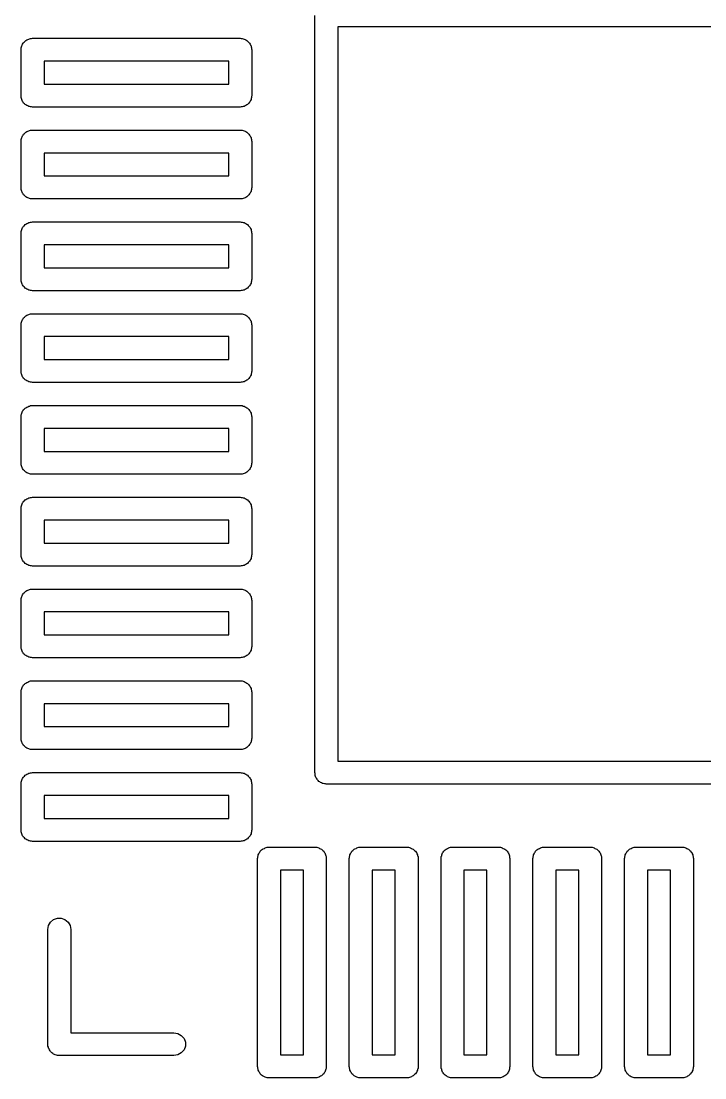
# Model space of a CAD drawing. Extents: x 105.1 to 166.9, y -128.1 to -71.6.
# Drawn here: x 139.417 to 142.397, y -97.001 to -92.396 of the extents above; entities that cross this region are included whole.
import ezdxf

# ---------------------------------------------------------------- set-up
doc = ezdxf.new("R2010")
doc.units = 0
doc.header["$MEASUREMENT"] = 0
doc.layers.add('BLACK', color=7, linetype='CONTINUOUS')

msp = doc.modelspace()

# ---------------------------------------------------------------- linework, layer by layer
at = {"layer": 'Black'}
for p, q in [((140.697, -95.6707), (140.697, -92.3708)), ((140.797, -92.4208), (140.797, -95.6207)), ((143.997, -92.4208), (140.797, -92.4208)), ((139.442, -92.4775), (139.446, -92.476)), ((139.446, -92.476), (139.45, -92.4738)), ((139.45, -92.4738), (139.454, -92.473)), ((139.454, -92.473), (139.458, -92.4715)), ((139.458, -92.4715), (139.462, -92.4715)), ((139.462, -92.4715), (139.467, -92.4708)), ((139.467, -92.4708), (140.372, -92.4708)), ((140.372, -92.4708), (140.376, -92.4715)), ((140.376, -92.4715), (140.381, -92.4715)), ((140.381, -92.4715), (140.385, -92.473)), ((140.385, -92.473), (140.389, -92.4738)), ((140.389, -92.4738), (140.393, -92.476)), ((140.393, -92.476), (140.397, -92.4775)), ((139.417, -92.5121), (139.419, -92.508)), ((139.417, -92.5164), (139.417, -92.5121)), ((139.417, -92.5208), (139.417, -92.5164)), ((139.417, -92.7207), (139.417, -92.5208)), ((139.419, -92.508), (139.42, -92.5037)), ((139.42, -92.5037), (139.422, -92.4999)), ((139.422, -92.4999), (139.423, -92.4958)), ((139.423, -92.4958), (139.426, -92.4924)), ((139.426, -92.4924), (139.428, -92.4886)), ((139.428, -92.4886), (139.432, -92.4858)), ((139.432, -92.4858), (139.435, -92.4825)), ((139.435, -92.4825), (139.438, -92.4803)), ((139.438, -92.4803), (139.442, -92.4775)), ((140.397, -92.4775), (140.401, -92.4803)), ((140.401, -92.4803), (140.404, -92.4825)), ((140.404, -92.4825), (140.407, -92.4858)), ((140.407, -92.4858), (140.41, -92.4886)), ((140.41, -92.4886), (140.413, -92.4924)), ((140.413, -92.4924), (140.415, -92.4958)), ((140.415, -92.4958), (140.417, -92.4999)), ((140.417, -92.4999), (140.419, -92.5037)), ((140.419, -92.5037), (140.42, -92.508)), ((140.42, -92.508), (140.421, -92.5121)), ((140.421, -92.5121), (140.421, -92.5164)), ((140.421, -92.5164), (140.422, -92.5208)), ((140.422, -92.5208), (140.422, -92.7207)), ((139.517, -92.5708), (139.517, -92.6707)), ((140.322, -92.5708), (139.517, -92.5708)), ((140.322, -92.6707), (140.322, -92.5708)), ((139.517, -92.6707), (140.322, -92.6707)), ((139.417, -92.725), (139.417, -92.7207)), ((139.417, -92.7293), (139.417, -92.725)), ((139.419, -92.7334), (139.417, -92.7293)), ((139.42, -92.7378), (139.419, -92.7334)), ((139.422, -92.7415), (139.42, -92.7378)), ((139.423, -92.7457), (139.422, -92.7415)), ((139.426, -92.749), (139.423, -92.7457)), ((139.428, -92.7528), (139.426, -92.749)), ((139.432, -92.7556), (139.428, -92.7528)), ((140.41, -92.7528), (140.407, -92.7556)), ((140.413, -92.749), (140.41, -92.7528)), ((140.415, -92.7457), (140.413, -92.749)), ((140.417, -92.7415), (140.415, -92.7457)), ((140.419, -92.7378), (140.417, -92.7415)), ((140.42, -92.7334), (140.419, -92.7378)), ((140.421, -92.7293), (140.42, -92.7334)), ((140.422, -92.7207), (140.421, -92.725)), ((140.421, -92.725), (140.421, -92.7293)), ((139.435, -92.759), (139.432, -92.7556)), ((139.438, -92.7611), (139.435, -92.759)), ((139.442, -92.764), (139.438, -92.7611)), ((139.446, -92.7654), (139.442, -92.764)), ((139.45, -92.7676), (139.446, -92.7654)), ((139.454, -92.7684), (139.45, -92.7676)), ((139.458, -92.7699), (139.454, -92.7684)), ((139.462, -92.7699), (139.458, -92.7699)), ((139.467, -92.7707), (139.462, -92.7699)), ((140.372, -92.7707), (139.467, -92.7707)), ((140.376, -92.7699), (140.372, -92.7707)), ((140.381, -92.7699), (140.376, -92.7699)), ((140.385, -92.7684), (140.381, -92.7699)), ((140.389, -92.7676), (140.385, -92.7684)), ((140.393, -92.7654), (140.389, -92.7676)), ((140.397, -92.764), (140.393, -92.7654)), ((140.401, -92.7611), (140.397, -92.764)), ((140.404, -92.759), (140.401, -92.7611)), ((140.407, -92.7556), (140.404, -92.759)), ((139.426, -92.8925), (139.428, -92.8887)), ((139.428, -92.8887), (139.432, -92.8859)), ((139.432, -92.8859), (139.435, -92.8825)), ((139.435, -92.8825), (139.438, -92.8803)), ((139.438, -92.8803), (139.442, -92.8775)), ((139.442, -92.8775), (139.446, -92.876)), ((139.446, -92.876), (139.45, -92.8738)), ((139.45, -92.8738), (139.454, -92.8731)), ((139.454, -92.8731), (139.458, -92.8716)), ((139.458, -92.8716), (139.462, -92.8716)), ((139.462, -92.8716), (139.467, -92.8708)), ((139.467, -92.8708), (140.372, -92.8708)), ((140.372, -92.8708), (140.376, -92.8716)), ((140.376, -92.8716), (140.381, -92.8716)), ((140.381, -92.8716), (140.385, -92.8731)), ((140.385, -92.8731), (140.389, -92.8738)), ((140.389, -92.8738), (140.393, -92.876)), ((140.393, -92.876), (140.397, -92.8775)), ((140.397, -92.8775), (140.401, -92.8803)), ((140.401, -92.8803), (140.404, -92.8825)), ((140.404, -92.8825), (140.407, -92.8859)), ((140.407, -92.8859), (140.41, -92.8887)), ((140.41, -92.8887), (140.413, -92.8925)), ((139.417, -92.9121), (139.419, -92.908)), ((139.417, -92.9165), (139.417, -92.9121)), ((139.417, -92.9208), (139.417, -92.9165)), ((139.417, -93.1207), (139.417, -92.9208)), ((139.419, -92.908), (139.42, -92.9037)), ((139.42, -92.9037), (139.422, -92.8999)), ((139.422, -92.8999), (139.423, -92.8958)), ((139.423, -92.8958), (139.426, -92.8925)), ((140.413, -92.8925), (140.415, -92.8958)), ((140.415, -92.8958), (140.417, -92.8999)), ((140.417, -92.8999), (140.419, -92.9037)), ((140.419, -92.9037), (140.42, -92.908)), ((140.42, -92.908), (140.421, -92.9121)), ((140.421, -92.9121), (140.421, -92.9165)), ((140.421, -92.9165), (140.422, -92.9208)), ((140.422, -92.9208), (140.422, -93.1207)), ((139.517, -92.9708), (139.517, -93.0707)), ((140.322, -92.9708), (139.517, -92.9708)), ((140.322, -93.0707), (140.322, -92.9708)), ((139.517, -93.0707), (140.322, -93.0707)), ((139.417, -93.125), (139.417, -93.1207)), ((140.422, -93.1207), (140.421, -93.125)), ((139.417, -93.1294), (139.417, -93.125)), ((139.419, -93.1335), (139.417, -93.1294)), ((139.42, -93.1378), (139.419, -93.1335)), ((139.422, -93.1416), (139.42, -93.1378)), ((139.423, -93.1457), (139.422, -93.1416)), ((139.426, -93.1491), (139.423, -93.1457)), ((139.428, -93.1528), (139.426, -93.1491)), ((139.432, -93.1557), (139.428, -93.1528)), ((139.435, -93.159), (139.432, -93.1557)), ((139.438, -93.1612), (139.435, -93.159)), ((139.442, -93.164), (139.438, -93.1612)), ((139.446, -93.1655), (139.442, -93.164)), ((139.45, -93.1677), (139.446, -93.1655)), ((139.454, -93.1684), (139.45, -93.1677)), ((140.389, -93.1677), (140.385, -93.1684)), ((140.393, -93.1655), (140.389, -93.1677)), ((140.397, -93.164), (140.393, -93.1655)), ((140.401, -93.1612), (140.397, -93.164)), ((140.404, -93.159), (140.401, -93.1612)), ((140.407, -93.1557), (140.404, -93.159)), ((140.41, -93.1528), (140.407, -93.1557)), ((140.413, -93.1491), (140.41, -93.1528)), ((140.415, -93.1457), (140.413, -93.1491)), ((140.417, -93.1416), (140.415, -93.1457)), ((140.419, -93.1378), (140.417, -93.1416)), ((140.42, -93.1335), (140.419, -93.1378)), ((140.421, -93.1294), (140.42, -93.1335)), ((140.421, -93.125), (140.421, -93.1294)), ((139.458, -93.1699), (139.454, -93.1684)), ((139.462, -93.1699), (139.458, -93.1699)), ((139.467, -93.1707), (139.462, -93.1699)), ((140.372, -93.1707), (139.467, -93.1707)), ((140.376, -93.1699), (140.372, -93.1707)), ((140.381, -93.1699), (140.376, -93.1699)), ((140.385, -93.1684), (140.381, -93.1699)), ((139.419, -93.3081), (139.42, -93.3038)), ((139.42, -93.3038), (139.422, -93.3)), ((139.422, -93.3), (139.423, -93.2959)), ((139.423, -93.2959), (139.426, -93.2925)), ((139.426, -93.2925), (139.428, -93.2887)), ((139.428, -93.2887), (139.432, -93.2859)), ((139.432, -93.2859), (139.435, -93.2826)), ((139.435, -93.2826), (139.438, -93.2804)), ((139.438, -93.2804), (139.442, -93.2776)), ((139.442, -93.2776), (139.446, -93.2761)), ((139.446, -93.2761), (139.45, -93.2739)), ((139.45, -93.2739), (139.454, -93.2731)), ((139.454, -93.2731), (139.458, -93.2716)), ((139.458, -93.2716), (139.462, -93.2716)), ((139.462, -93.2716), (139.467, -93.2709)), ((139.467, -93.2709), (140.372, -93.2709)), ((140.372, -93.2709), (140.376, -93.2716)), ((140.376, -93.2716), (140.381, -93.2716)), ((140.381, -93.2716), (140.385, -93.2731)), ((140.385, -93.2731), (140.389, -93.2739)), ((140.389, -93.2739), (140.393, -93.2761)), ((140.393, -93.2761), (140.397, -93.2776)), ((140.397, -93.2776), (140.401, -93.2804)), ((140.401, -93.2804), (140.404, -93.2826)), ((140.404, -93.2826), (140.407, -93.2859)), ((140.407, -93.2859), (140.41, -93.2887)), ((140.41, -93.2887), (140.413, -93.2925)), ((140.413, -93.2925), (140.415, -93.2959)), ((140.415, -93.2959), (140.417, -93.3)), ((140.417, -93.3), (140.419, -93.3038)), ((140.419, -93.3038), (140.42, -93.3081)), ((139.417, -93.3122), (139.419, -93.3081)), ((139.417, -93.3165), (139.417, -93.3122)), ((139.417, -93.3209), (139.417, -93.3165)), ((139.417, -93.5208), (139.417, -93.3209)), ((140.42, -93.3081), (140.421, -93.3122)), ((140.421, -93.3122), (140.421, -93.3165)), ((140.421, -93.3165), (140.422, -93.3209)), ((140.422, -93.3209), (140.422, -93.5208)), ((139.517, -93.3709), (139.517, -93.4708)), ((140.322, -93.3709), (139.517, -93.3709)), ((140.322, -93.4708), (140.322, -93.3709)), ((139.517, -93.4708), (140.322, -93.4708)), ((139.417, -93.5251), (139.417, -93.5208)), ((139.417, -93.5294), (139.417, -93.5251)), ((139.419, -93.5335), (139.417, -93.5294)), ((139.42, -93.5379), (139.419, -93.5335)), ((140.42, -93.5335), (140.419, -93.5379)), ((140.421, -93.5294), (140.42, -93.5335)), ((140.422, -93.5208), (140.421, -93.5251)), ((140.421, -93.5251), (140.421, -93.5294)), ((139.422, -93.5416), (139.42, -93.5379)), ((139.423, -93.5458), (139.422, -93.5416)), ((139.426, -93.5491), (139.423, -93.5458)), ((139.428, -93.5529), (139.426, -93.5491)), ((139.432, -93.5557), (139.428, -93.5529)), ((139.435, -93.5591), (139.432, -93.5557)), ((139.438, -93.5612), (139.435, -93.5591)), ((139.442, -93.5641), (139.438, -93.5612)), ((139.446, -93.5655), (139.442, -93.5641)), ((139.45, -93.5677), (139.446, -93.5655)), ((139.454, -93.5685), (139.45, -93.5677)), ((139.458, -93.57), (139.454, -93.5685)), ((139.462, -93.57), (139.458, -93.57)), ((139.467, -93.5708), (139.462, -93.57)), ((140.372, -93.5708), (139.467, -93.5708)), ((140.376, -93.57), (140.372, -93.5708)), ((140.381, -93.57), (140.376, -93.57)), ((140.385, -93.5685), (140.381, -93.57)), ((140.389, -93.5677), (140.385, -93.5685)), ((140.393, -93.5655), (140.389, -93.5677)), ((140.397, -93.5641), (140.393, -93.5655)), ((140.401, -93.5612), (140.397, -93.5641)), ((140.404, -93.5591), (140.401, -93.5612)), ((140.407, -93.5557), (140.404, -93.5591)), ((140.41, -93.5529), (140.407, -93.5557)), ((140.413, -93.5491), (140.41, -93.5529)), ((140.415, -93.5458), (140.413, -93.5491)), ((140.417, -93.5416), (140.415, -93.5458)), ((140.419, -93.5379), (140.417, -93.5416)), ((139.446, -93.6761), (139.45, -93.6739)), ((139.45, -93.6739), (139.454, -93.6732)), ((139.454, -93.6732), (139.458, -93.6717)), ((139.458, -93.6717), (139.462, -93.6717)), ((139.462, -93.6717), (139.467, -93.6709)), ((139.467, -93.6709), (140.372, -93.6709)), ((140.372, -93.6709), (140.376, -93.6717)), ((140.376, -93.6717), (140.381, -93.6717)), ((140.381, -93.6717), (140.385, -93.6732)), ((140.385, -93.6732), (140.389, -93.6739)), ((140.389, -93.6739), (140.393, -93.6761)), ((139.417, -93.7122), (139.419, -93.7081)), ((139.417, -93.7166), (139.417, -93.7122)), ((139.417, -93.7209), (139.417, -93.7166)), ((139.417, -93.9208), (139.417, -93.7209)), ((139.419, -93.7081), (139.42, -93.7038)), ((139.42, -93.7038), (139.422, -93.7)), ((139.422, -93.7), (139.423, -93.6959)), ((139.423, -93.6959), (139.426, -93.6926)), ((139.426, -93.6926), (139.428, -93.6888)), ((139.428, -93.6888), (139.432, -93.686)), ((139.432, -93.686), (139.435, -93.6826)), ((139.435, -93.6826), (139.438, -93.6804)), ((139.438, -93.6804), (139.442, -93.6776)), ((139.442, -93.6776), (139.446, -93.6761)), ((140.393, -93.6761), (140.397, -93.6776)), ((140.397, -93.6776), (140.401, -93.6804)), ((140.401, -93.6804), (140.404, -93.6826)), ((140.404, -93.6826), (140.407, -93.686)), ((140.407, -93.686), (140.41, -93.6888)), ((140.41, -93.6888), (140.413, -93.6926)), ((140.413, -93.6926), (140.415, -93.6959)), ((140.415, -93.6959), (140.417, -93.7)), ((140.417, -93.7), (140.419, -93.7038)), ((140.419, -93.7038), (140.42, -93.7081)), ((140.42, -93.7081), (140.421, -93.7122)), ((140.421, -93.7122), (140.421, -93.7166)), ((140.421, -93.7166), (140.422, -93.7209)), ((140.422, -93.7209), (140.422, -93.9208)), ((139.517, -93.7709), (139.517, -93.8708)), ((140.322, -93.7709), (139.517, -93.7709)), ((140.322, -93.8708), (140.322, -93.7709)), ((139.517, -93.8708), (140.322, -93.8708)), ((139.417, -93.9251), (139.417, -93.9208)), ((139.417, -93.9295), (139.417, -93.9251)), ((139.419, -93.9336), (139.417, -93.9295)), ((139.42, -93.9379), (139.419, -93.9336)), ((139.422, -93.9417), (139.42, -93.9379)), ((139.423, -93.9458), (139.422, -93.9417)), ((139.426, -93.9492), (139.423, -93.9458)), ((139.428, -93.9529), (139.426, -93.9492)), ((140.413, -93.9492), (140.41, -93.9529)), ((140.415, -93.9458), (140.413, -93.9492)), ((140.417, -93.9417), (140.415, -93.9458)), ((140.419, -93.9379), (140.417, -93.9417)), ((140.42, -93.9336), (140.419, -93.9379)), ((140.421, -93.9295), (140.42, -93.9336)), ((140.422, -93.9208), (140.421, -93.9251)), ((140.421, -93.9251), (140.421, -93.9295)), ((139.432, -93.9558), (139.428, -93.9529)), ((139.435, -93.9591), (139.432, -93.9558)), ((139.438, -93.9613), (139.435, -93.9591)), ((139.442, -93.9641), (139.438, -93.9613)), ((139.446, -93.9656), (139.442, -93.9641)), ((139.45, -93.9678), (139.446, -93.9656)), ((139.454, -93.9685), (139.45, -93.9678)), ((139.458, -93.97), (139.454, -93.9685)), ((139.462, -93.97), (139.458, -93.97)), ((139.467, -93.9708), (139.462, -93.97)), ((140.372, -93.9708), (139.467, -93.9708)), ((140.376, -93.97), (140.372, -93.9708)), ((140.381, -93.97), (140.376, -93.97)), ((140.385, -93.9685), (140.381, -93.97)), ((140.389, -93.9678), (140.385, -93.9685)), ((140.393, -93.9656), (140.389, -93.9678)), ((140.397, -93.9641), (140.393, -93.9656)), ((140.401, -93.9613), (140.397, -93.9641)), ((140.404, -93.9591), (140.401, -93.9613)), ((140.407, -93.9558), (140.404, -93.9591)), ((140.41, -93.9529), (140.407, -93.9558)), ((139.426, -94.0926), (139.428, -94.0888)), ((139.428, -94.0888), (139.432, -94.086)), ((139.432, -94.086), (139.435, -94.0827)), ((139.435, -94.0827), (139.438, -94.0805)), ((139.438, -94.0805), (139.442, -94.0777)), ((139.442, -94.0777), (139.446, -94.0762)), ((139.446, -94.0762), (139.45, -94.074)), ((139.45, -94.074), (139.454, -94.0732)), ((139.454, -94.0732), (139.458, -94.0717)), ((139.458, -94.0717), (139.462, -94.0717)), ((139.462, -94.0717), (139.467, -94.071)), ((139.467, -94.071), (140.372, -94.071)), ((140.372, -94.071), (140.376, -94.0717)), ((140.376, -94.0717), (140.381, -94.0717)), ((140.381, -94.0717), (140.385, -94.0732)), ((140.385, -94.0732), (140.389, -94.074)), ((140.389, -94.074), (140.393, -94.0762)), ((140.393, -94.0762), (140.397, -94.0777)), ((140.397, -94.0777), (140.401, -94.0805)), ((140.401, -94.0805), (140.404, -94.0827)), ((140.404, -94.0827), (140.407, -94.086)), ((140.407, -94.086), (140.41, -94.0888)), ((140.41, -94.0888), (140.413, -94.0926)), ((139.417, -94.1123), (139.419, -94.1082)), ((139.417, -94.1166), (139.417, -94.1123)), ((139.417, -94.121), (139.417, -94.1166)), ((139.417, -94.3209), (139.417, -94.121)), ((139.419, -94.1082), (139.42, -94.1039)), ((139.42, -94.1039), (139.422, -94.1001)), ((139.422, -94.1001), (139.423, -94.096)), ((139.423, -94.096), (139.426, -94.0926)), ((140.413, -94.0926), (140.415, -94.096)), ((140.415, -94.096), (140.417, -94.1001)), ((140.417, -94.1001), (140.419, -94.1039)), ((140.419, -94.1039), (140.42, -94.1082)), ((140.42, -94.1082), (140.421, -94.1123)), ((140.421, -94.1123), (140.421, -94.1166)), ((140.421, -94.1166), (140.422, -94.121)), ((140.422, -94.121), (140.422, -94.3209)), ((139.517, -94.171), (139.517, -94.2709)), ((140.322, -94.171), (139.517, -94.171)), ((140.322, -94.2709), (140.322, -94.171)), ((139.517, -94.2709), (140.322, -94.2709)), ((139.417, -94.3252), (139.417, -94.3209)), ((139.417, -94.3295), (139.417, -94.3252)), ((139.419, -94.3336), (139.417, -94.3295)), ((139.42, -94.338), (139.419, -94.3336)), ((139.422, -94.3417), (139.42, -94.338)), ((139.423, -94.3459), (139.422, -94.3417)), ((139.426, -94.3492), (139.423, -94.3459)), ((139.428, -94.353), (139.426, -94.3492)), ((139.432, -94.3558), (139.428, -94.353)), ((139.435, -94.3592), (139.432, -94.3558)), ((139.438, -94.3613), (139.435, -94.3592)), ((139.442, -94.3642), (139.438, -94.3613)), ((139.446, -94.3656), (139.442, -94.3642)), ((139.45, -94.3678), (139.446, -94.3656)), ((140.393, -94.3656), (140.389, -94.3678)), ((140.397, -94.3642), (140.393, -94.3656)), ((140.401, -94.3613), (140.397, -94.3642)), ((140.404, -94.3592), (140.401, -94.3613)), ((140.407, -94.3558), (140.404, -94.3592)), ((140.41, -94.353), (140.407, -94.3558)), ((140.413, -94.3492), (140.41, -94.353)), ((140.415, -94.3459), (140.413, -94.3492)), ((140.417, -94.3417), (140.415, -94.3459)), ((140.419, -94.338), (140.417, -94.3417)), ((140.42, -94.3336), (140.419, -94.338)), ((140.421, -94.3295), (140.42, -94.3336)), ((140.422, -94.3209), (140.421, -94.3252)), ((140.421, -94.3252), (140.421, -94.3295)), ((139.454, -94.3686), (139.45, -94.3678)), ((139.458, -94.3701), (139.454, -94.3686)), ((139.462, -94.3701), (139.458, -94.3701)), ((139.467, -94.3709), (139.462, -94.3701)), ((140.372, -94.3709), (139.467, -94.3709)), ((140.376, -94.3701), (140.372, -94.3709)), ((140.381, -94.3701), (140.376, -94.3701)), ((140.385, -94.3686), (140.381, -94.3701)), ((140.389, -94.3678), (140.385, -94.3686)), ((139.419, -94.508), (139.42, -94.5036)), ((139.42, -94.5036), (139.422, -94.4999)), ((139.422, -94.4999), (139.423, -94.4958)), ((139.423, -94.4958), (139.426, -94.4924)), ((139.426, -94.4924), (139.428, -94.4886)), ((139.428, -94.4886), (139.432, -94.4858)), ((139.432, -94.4858), (139.435, -94.4824)), ((139.435, -94.4824), (139.438, -94.4803)), ((139.438, -94.4803), (139.442, -94.4774)), ((139.442, -94.4774), (139.446, -94.476)), ((139.446, -94.476), (139.45, -94.4738)), ((139.45, -94.4738), (139.454, -94.473)), ((139.454, -94.473), (139.458, -94.4715)), ((139.458, -94.4715), (139.462, -94.4715)), ((139.462, -94.4715), (139.467, -94.4708)), ((139.467, -94.4708), (140.372, -94.4708)), ((140.372, -94.4708), (140.376, -94.4715)), ((140.376, -94.4715), (140.381, -94.4715)), ((140.381, -94.4715), (140.385, -94.473)), ((140.385, -94.473), (140.389, -94.4738)), ((140.389, -94.4738), (140.393, -94.476)), ((140.393, -94.476), (140.397, -94.4774)), ((140.397, -94.4774), (140.401, -94.4803)), ((140.401, -94.4803), (140.404, -94.4824)), ((140.404, -94.4824), (140.407, -94.4858)), ((140.407, -94.4858), (140.41, -94.4886)), ((140.41, -94.4886), (140.413, -94.4924)), ((140.413, -94.4924), (140.415, -94.4958)), ((140.415, -94.4958), (140.417, -94.4999)), ((140.417, -94.4999), (140.419, -94.5036)), ((140.419, -94.5036), (140.42, -94.508)), ((139.417, -94.5121), (139.419, -94.508)), ((139.417, -94.5164), (139.417, -94.5121)), ((139.417, -94.5208), (139.417, -94.5164)), ((139.417, -94.7206), (139.417, -94.5208)), ((140.42, -94.508), (140.421, -94.5121)), ((140.421, -94.5121), (140.421, -94.5164)), ((140.421, -94.5164), (140.422, -94.5208)), ((140.422, -94.5208), (140.422, -94.7206)), ((139.517, -94.5708), (139.517, -94.6706)), ((140.322, -94.5708), (139.517, -94.5708)), ((140.322, -94.6706), (140.322, -94.5708)), ((139.517, -94.6706), (140.322, -94.6706)), ((139.417, -94.725), (139.417, -94.7206)), ((139.417, -94.7293), (139.417, -94.725)), ((139.419, -94.7334), (139.417, -94.7293)), ((139.42, -94.7377), (139.419, -94.7334)), ((140.42, -94.7334), (140.419, -94.7377)), ((140.421, -94.7293), (140.42, -94.7334)), ((140.422, -94.7206), (140.421, -94.725)), ((140.421, -94.725), (140.421, -94.7293)), ((139.422, -94.7415), (139.42, -94.7377)), ((139.423, -94.7456), (139.422, -94.7415)), ((139.426, -94.749), (139.423, -94.7456)), ((139.428, -94.7528), (139.426, -94.749)), ((139.432, -94.7556), (139.428, -94.7528)), ((139.435, -94.759), (139.432, -94.7556)), ((139.438, -94.7611), (139.435, -94.759)), ((139.442, -94.7639), (139.438, -94.7611)), ((139.446, -94.7654), (139.442, -94.7639)), ((139.45, -94.7676), (139.446, -94.7654)), ((139.454, -94.7684), (139.45, -94.7676)), ((139.458, -94.7699), (139.454, -94.7684)), ((139.462, -94.7699), (139.458, -94.7699)), ((139.467, -94.7706), (139.462, -94.7699)), ((140.372, -94.7706), (139.467, -94.7706)), ((140.376, -94.7699), (140.372, -94.7706)), ((140.381, -94.7699), (140.376, -94.7699)), ((140.385, -94.7684), (140.381, -94.7699)), ((140.389, -94.7676), (140.385, -94.7684)), ((140.393, -94.7654), (140.389, -94.7676)), ((140.397, -94.7639), (140.393, -94.7654)), ((140.401, -94.7611), (140.397, -94.7639)), ((140.404, -94.759), (140.401, -94.7611)), ((140.407, -94.7556), (140.404, -94.759)), ((140.41, -94.7528), (140.407, -94.7556)), ((140.413, -94.749), (140.41, -94.7528)), ((140.415, -94.7456), (140.413, -94.749)), ((140.417, -94.7415), (140.415, -94.7456)), ((140.419, -94.7377), (140.417, -94.7415)), ((139.454, -94.8731), (139.458, -94.8716)), ((139.458, -94.8716), (139.462, -94.8716)), ((139.462, -94.8716), (139.467, -94.8708)), ((139.467, -94.8708), (140.372, -94.8708)), ((140.372, -94.8708), (140.376, -94.8716)), ((140.376, -94.8716), (140.381, -94.8716)), ((140.381, -94.8716), (140.385, -94.8731)), ((139.417, -94.9121), (139.419, -94.908)), ((139.417, -94.9165), (139.417, -94.9121)), ((139.417, -94.9208), (139.417, -94.9165)), ((139.419, -94.908), (139.42, -94.9037)), ((139.42, -94.9037), (139.422, -94.8999)), ((139.422, -94.8999), (139.423, -94.8958)), ((139.423, -94.8958), (139.426, -94.8924)), ((139.426, -94.8924), (139.428, -94.8887)), ((139.428, -94.8887), (139.432, -94.8858)), ((139.432, -94.8858), (139.435, -94.8825)), ((139.435, -94.8825), (139.438, -94.8803)), ((139.438, -94.8803), (139.442, -94.8775)), ((139.442, -94.8775), (139.446, -94.876)), ((139.446, -94.876), (139.45, -94.8738)), ((139.45, -94.8738), (139.454, -94.8731)), ((140.385, -94.8731), (140.389, -94.8738)), ((140.389, -94.8738), (140.393, -94.876)), ((140.393, -94.876), (140.397, -94.8775)), ((140.397, -94.8775), (140.401, -94.8803)), ((140.401, -94.8803), (140.404, -94.8825)), ((140.404, -94.8825), (140.407, -94.8858)), ((140.407, -94.8858), (140.41, -94.8887)), ((140.41, -94.8887), (140.413, -94.8924)), ((140.413, -94.8924), (140.415, -94.8958)), ((140.415, -94.8958), (140.417, -94.8999)), ((140.417, -94.8999), (140.419, -94.9037)), ((140.419, -94.9037), (140.42, -94.908)), ((140.42, -94.908), (140.421, -94.9121)), ((140.421, -94.9121), (140.421, -94.9165)), ((140.421, -94.9165), (140.422, -94.9208)), ((139.417, -95.1207), (139.417, -94.9208)), ((140.422, -94.9208), (140.422, -95.1207)), ((139.517, -94.9708), (139.517, -95.0707)), ((140.322, -94.9708), (139.517, -94.9708)), ((140.322, -95.0707), (140.322, -94.9708)), ((139.517, -95.0707), (140.322, -95.0707)), ((139.417, -95.125), (139.417, -95.1207)), ((139.417, -95.1294), (139.417, -95.125)), ((139.419, -95.1335), (139.417, -95.1294)), ((139.42, -95.1378), (139.419, -95.1335)), ((139.422, -95.1416), (139.42, -95.1378)), ((139.423, -95.1457), (139.422, -95.1416)), ((139.426, -95.1491), (139.423, -95.1457)), ((140.415, -95.1457), (140.413, -95.1491)), ((140.417, -95.1416), (140.415, -95.1457)), ((140.419, -95.1378), (140.417, -95.1416)), ((140.42, -95.1335), (140.419, -95.1378)), ((140.421, -95.1294), (140.42, -95.1335)), ((140.422, -95.1207), (140.421, -95.125)), ((140.421, -95.125), (140.421, -95.1294)), ((139.428, -95.1528), (139.426, -95.1491)), ((139.432, -95.1556), (139.428, -95.1528)), ((139.435, -95.159), (139.432, -95.1556)), ((139.438, -95.1612), (139.435, -95.159)), ((139.442, -95.164), (139.438, -95.1612)), ((139.446, -95.1655), (139.442, -95.164)), ((139.45, -95.1677), (139.446, -95.1655)), ((139.454, -95.1684), (139.45, -95.1677)), ((139.458, -95.1699), (139.454, -95.1684)), ((139.462, -95.1699), (139.458, -95.1699)), ((139.467, -95.1707), (139.462, -95.1699)), ((140.372, -95.1707), (139.467, -95.1707)), ((140.376, -95.1699), (140.372, -95.1707)), ((140.381, -95.1699), (140.376, -95.1699)), ((140.385, -95.1684), (140.381, -95.1699)), ((140.389, -95.1677), (140.385, -95.1684)), ((140.393, -95.1655), (140.389, -95.1677)), ((140.397, -95.164), (140.393, -95.1655)), ((140.401, -95.1612), (140.397, -95.164)), ((140.404, -95.159), (140.401, -95.1612)), ((140.407, -95.1556), (140.404, -95.159)), ((140.41, -95.1528), (140.407, -95.1556)), ((140.413, -95.1491), (140.41, -95.1528)), ((139.428, -95.2887), (139.432, -95.2859)), ((139.432, -95.2859), (139.435, -95.2825)), ((139.435, -95.2825), (139.438, -95.2804)), ((139.438, -95.2804), (139.442, -95.2775)), ((139.442, -95.2775), (139.446, -95.2761)), ((139.446, -95.2761), (139.45, -95.2739)), ((139.45, -95.2739), (139.454, -95.2731)), ((139.454, -95.2731), (139.458, -95.2716)), ((139.458, -95.2716), (139.462, -95.2716)), ((139.462, -95.2716), (139.467, -95.2709)), ((139.467, -95.2709), (140.372, -95.2709)), ((140.372, -95.2709), (140.376, -95.2716)), ((140.376, -95.2716), (140.381, -95.2716)), ((140.381, -95.2716), (140.385, -95.2731)), ((140.385, -95.2731), (140.389, -95.2739)), ((140.389, -95.2739), (140.393, -95.2761)), ((140.393, -95.2761), (140.397, -95.2775)), ((140.397, -95.2775), (140.401, -95.2804)), ((140.401, -95.2804), (140.404, -95.2825)), ((140.404, -95.2825), (140.407, -95.2859)), ((140.407, -95.2859), (140.41, -95.2887)), ((139.417, -95.3122), (139.419, -95.3081)), ((139.417, -95.3165), (139.417, -95.3122)), ((139.417, -95.3209), (139.417, -95.3165)), ((139.417, -95.5207), (139.417, -95.3209)), ((139.419, -95.3081), (139.42, -95.3037)), ((139.42, -95.3037), (139.422, -95.3)), ((139.422, -95.3), (139.423, -95.2959)), ((139.423, -95.2959), (139.426, -95.2925)), ((139.426, -95.2925), (139.428, -95.2887)), ((140.41, -95.2887), (140.413, -95.2925)), ((140.413, -95.2925), (140.415, -95.2959)), ((140.415, -95.2959), (140.417, -95.3)), ((140.417, -95.3), (140.419, -95.3037)), ((140.419, -95.3037), (140.42, -95.3081)), ((140.42, -95.3081), (140.421, -95.3122)), ((140.421, -95.3122), (140.421, -95.3165)), ((140.421, -95.3165), (140.422, -95.3209)), ((140.422, -95.3209), (140.422, -95.5207)), ((139.517, -95.3709), (139.517, -95.4707)), ((140.322, -95.3709), (139.517, -95.3709)), ((140.322, -95.4707), (140.322, -95.3709)), ((139.517, -95.4707), (140.322, -95.4707)), ((139.417, -95.5251), (139.417, -95.5207)), ((139.417, -95.5294), (139.417, -95.5251)), ((139.419, -95.5335), (139.417, -95.5294)), ((139.42, -95.5378), (139.419, -95.5335)), ((139.422, -95.5416), (139.42, -95.5378)), ((139.423, -95.5457), (139.422, -95.5416)), ((139.426, -95.5491), (139.423, -95.5457)), ((139.428, -95.5529), (139.426, -95.5491)), ((139.432, -95.5557), (139.428, -95.5529)), ((139.435, -95.5591), (139.432, -95.5557)), ((139.438, -95.5612), (139.435, -95.5591)), ((139.442, -95.564), (139.438, -95.5612)), ((140.401, -95.5612), (140.397, -95.564)), ((140.404, -95.5591), (140.401, -95.5612)), ((140.407, -95.5557), (140.404, -95.5591)), ((140.41, -95.5529), (140.407, -95.5557)), ((140.413, -95.5491), (140.41, -95.5529)), ((140.415, -95.5457), (140.413, -95.5491)), ((140.417, -95.5416), (140.415, -95.5457)), ((140.419, -95.5378), (140.417, -95.5416)), ((140.42, -95.5335), (140.419, -95.5378)), ((140.421, -95.5294), (140.42, -95.5335)), ((140.422, -95.5207), (140.421, -95.5251)), ((140.421, -95.5251), (140.421, -95.5294)), ((139.446, -95.5655), (139.442, -95.564)), ((139.45, -95.5677), (139.446, -95.5655)), ((139.454, -95.5685), (139.45, -95.5677)), ((139.458, -95.57), (139.454, -95.5685)), ((139.462, -95.57), (139.458, -95.57)), ((139.467, -95.5707), (139.462, -95.57)), ((140.372, -95.5707), (139.467, -95.5707)), ((140.376, -95.57), (140.372, -95.5707)), ((140.381, -95.57), (140.376, -95.57)), ((140.385, -95.5685), (140.381, -95.57)), ((140.389, -95.5677), (140.385, -95.5685)), ((140.393, -95.5655), (140.389, -95.5677)), ((140.397, -95.564), (140.393, -95.5655)), ((140.797, -95.6207), (143.997, -95.6207)), ((139.42, -95.7038), (139.422, -95.7)), ((139.422, -95.7), (139.423, -95.6959)), ((139.423, -95.6959), (139.426, -95.6925)), ((139.426, -95.6925), (139.428, -95.6888)), ((139.428, -95.6888), (139.432, -95.6859)), ((139.432, -95.6859), (139.435, -95.6826)), ((139.435, -95.6826), (139.438, -95.6804)), ((139.438, -95.6804), (139.442, -95.6776)), ((139.442, -95.6776), (139.446, -95.6761)), ((139.446, -95.6761), (139.45, -95.6739)), ((139.45, -95.6739), (139.454, -95.6732)), ((139.454, -95.6732), (139.458, -95.6717)), ((139.458, -95.6717), (139.462, -95.6717)), ((139.462, -95.6717), (139.467, -95.6709)), ((139.467, -95.6709), (140.372, -95.6709)), ((140.372, -95.6709), (140.376, -95.6717)), ((140.376, -95.6717), (140.381, -95.6717)), ((140.381, -95.6717), (140.385, -95.6732)), ((140.385, -95.6732), (140.389, -95.6739)), ((140.389, -95.6739), (140.393, -95.6761)), ((140.393, -95.6761), (140.397, -95.6776)), ((140.397, -95.6776), (140.401, -95.6804)), ((140.401, -95.6804), (140.404, -95.6826)), ((140.404, -95.6826), (140.407, -95.6859)), ((140.407, -95.6859), (140.41, -95.6888)), ((140.41, -95.6888), (140.413, -95.6925)), ((140.413, -95.6925), (140.415, -95.6959)), ((140.415, -95.6959), (140.417, -95.7)), ((140.417, -95.7), (140.419, -95.7038)), ((140.698, -95.675), (140.697, -95.6707)), ((140.698, -95.6794), (140.698, -95.675)), ((140.699, -95.6835), (140.698, -95.6794)), ((140.7, -95.6878), (140.699, -95.6835)), ((140.702, -95.6916), (140.7, -95.6878)), ((140.704, -95.6957), (140.702, -95.6916)), ((140.707, -95.6991), (140.704, -95.6957)), ((140.709, -95.7029), (140.707, -95.6991)), ((139.417, -95.7122), (139.419, -95.7081)), ((139.417, -95.7166), (139.417, -95.7122)), ((139.417, -95.7209), (139.417, -95.7166)), ((139.417, -95.9208), (139.417, -95.7209)), ((139.419, -95.7081), (139.42, -95.7038)), ((140.419, -95.7038), (140.42, -95.7081)), ((140.42, -95.7081), (140.421, -95.7122)), ((140.421, -95.7122), (140.421, -95.7166)), ((140.421, -95.7166), (140.422, -95.7209)), ((140.422, -95.7209), (140.422, -95.9208)), ((140.712, -95.7057), (140.709, -95.7029)), ((140.715, -95.709), (140.712, -95.7057)), ((140.719, -95.7112), (140.715, -95.709)), ((140.722, -95.714), (140.719, -95.7112)), ((140.726, -95.7155), (140.722, -95.714)), ((140.73, -95.7177), (140.726, -95.7155)), ((140.734, -95.7185), (140.73, -95.7177)), ((140.739, -95.72), (140.734, -95.7185)), ((140.743, -95.72), (140.739, -95.72)), ((140.747, -95.7207), (140.743, -95.72)), ((144.047, -95.7207), (140.747, -95.7207)), ((139.517, -95.7709), (139.517, -95.8708)), ((140.322, -95.7709), (139.517, -95.7709)), ((140.322, -95.8708), (140.322, -95.7709)), ((139.517, -95.8708), (140.322, -95.8708)), ((139.417, -95.9251), (139.417, -95.9208)), ((139.417, -95.9295), (139.417, -95.9251)), ((139.419, -95.9336), (139.417, -95.9295)), ((140.421, -95.9295), (140.42, -95.9336)), ((140.422, -95.9208), (140.421, -95.9251)), ((140.421, -95.9251), (140.421, -95.9295)), ((139.42, -95.9379), (139.419, -95.9336)), ((139.422, -95.9417), (139.42, -95.9379)), ((139.423, -95.9458), (139.422, -95.9417)), ((139.426, -95.9491), (139.423, -95.9458)), ((139.428, -95.9529), (139.426, -95.9491)), ((139.432, -95.9557), (139.428, -95.9529)), ((139.435, -95.9591), (139.432, -95.9557)), ((139.438, -95.9613), (139.435, -95.9591)), ((139.442, -95.9641), (139.438, -95.9613)), ((139.446, -95.9656), (139.442, -95.9641)), ((139.45, -95.9678), (139.446, -95.9656)), ((139.454, -95.9685), (139.45, -95.9678)), ((139.458, -95.97), (139.454, -95.9685)), ((139.462, -95.97), (139.458, -95.97)), ((139.467, -95.9708), (139.462, -95.97)), ((140.372, -95.9708), (139.467, -95.9708)), ((140.376, -95.97), (140.372, -95.9708)), ((140.381, -95.97), (140.376, -95.97)), ((140.385, -95.9685), (140.381, -95.97)), ((140.389, -95.9678), (140.385, -95.9685)), ((140.393, -95.9656), (140.389, -95.9678)), ((140.397, -95.9641), (140.393, -95.9656)), ((140.401, -95.9613), (140.397, -95.9641)), ((140.404, -95.9591), (140.401, -95.9613)), ((140.407, -95.9557), (140.404, -95.9591)), ((140.41, -95.9529), (140.407, -95.9557)), ((140.413, -95.9491), (140.41, -95.9529)), ((140.415, -95.9458), (140.413, -95.9491)), ((140.417, -95.9417), (140.415, -95.9458)), ((140.419, -95.9379), (140.417, -95.9417)), ((140.42, -95.9336), (140.419, -95.9379)), ((140.453, -96.0249), (140.454, -96.0208)), ((140.454, -96.0208), (140.457, -96.0174)), ((140.457, -96.0174), (140.459, -96.0136)), ((140.459, -96.0136), (140.462, -96.0108)), ((140.462, -96.0108), (140.465, -96.0075)), ((140.465, -96.0075), (140.469, -96.0053)), ((140.469, -96.0053), (140.472, -96.0025)), ((140.472, -96.0025), (140.477, -96.001)), ((140.477, -96.001), (140.48, -95.9988)), ((140.48, -95.9988), (140.485, -95.998)), ((140.485, -95.998), (140.489, -95.9965)), ((140.489, -95.9965), (140.493, -95.9965)), ((140.493, -95.9965), (140.497, -95.9958)), ((140.497, -95.9958), (140.697, -95.9958)), ((140.697, -95.9958), (140.702, -95.9965)), ((140.702, -95.9965), (140.706, -95.9965)), ((140.706, -95.9965), (140.71, -95.998)), ((140.71, -95.998), (140.714, -95.9988)), ((140.714, -95.9988), (140.718, -96.001)), ((140.718, -96.001), (140.722, -96.0025)), ((140.722, -96.0025), (140.726, -96.0053)), ((140.726, -96.0053), (140.729, -96.0075)), ((140.729, -96.0075), (140.732, -96.0108)), ((140.732, -96.0108), (140.736, -96.0136)), ((140.736, -96.0136), (140.738, -96.0174)), ((140.738, -96.0174), (140.741, -96.0208)), ((140.741, -96.0208), (140.742, -96.0249)), ((140.853, -96.0249), (140.854, -96.0208)), ((140.854, -96.0208), (140.857, -96.0174)), ((140.857, -96.0174), (140.859, -96.0136)), ((140.859, -96.0136), (140.863, -96.0108)), ((140.863, -96.0108), (140.865, -96.0075)), ((140.865, -96.0075), (140.869, -96.0053)), ((140.869, -96.0053), (140.872, -96.0025)), ((140.872, -96.0025), (140.877, -96.001)), ((140.877, -96.001), (140.88, -95.9988)), ((140.88, -95.9988), (140.885, -95.998)), ((140.885, -95.998), (140.889, -95.9965)), ((140.889, -95.9965), (140.893, -95.9965)), ((140.893, -95.9965), (140.897, -95.9958)), ((140.897, -95.9958), (141.097, -95.9958)), ((141.097, -95.9958), (141.102, -95.9965)), ((141.102, -95.9965), (141.106, -95.9965)), ((141.106, -95.9965), (141.11, -95.998)), ((141.11, -95.998), (141.114, -95.9988)), ((141.114, -95.9988), (141.118, -96.001)), ((141.118, -96.001), (141.122, -96.0025)), ((141.122, -96.0025), (141.126, -96.0053)), ((141.126, -96.0053), (141.129, -96.0075)), ((141.129, -96.0075), (141.132, -96.0108)), ((141.132, -96.0108), (141.136, -96.0136)), ((141.136, -96.0136), (141.138, -96.0174)), ((141.138, -96.0174), (141.141, -96.0208)), ((141.141, -96.0208), (141.142, -96.0249)), ((141.252, -96.0249), (141.254, -96.0208)), ((141.254, -96.0208), (141.257, -96.0174)), ((141.257, -96.0174), (141.259, -96.0136)), ((141.259, -96.0136), (141.262, -96.0108)), ((141.262, -96.0108), (141.265, -96.0075)), ((141.265, -96.0075), (141.269, -96.0053)), ((141.269, -96.0053), (141.272, -96.0025)), ((141.272, -96.0025), (141.276, -96.001)), ((141.276, -96.001), (141.28, -95.9988)), ((141.28, -95.9988), (141.284, -95.998)), ((141.284, -95.998), (141.289, -95.9965)), ((141.289, -95.9965), (141.293, -95.9965)), ((141.293, -95.9965), (141.297, -95.9958)), ((141.297, -95.9958), (141.497, -95.9958)), ((141.497, -95.9958), (141.501, -95.9965)), ((141.501, -95.9965), (141.506, -95.9965)), ((141.506, -95.9965), (141.51, -95.998)), ((141.51, -95.998), (141.514, -95.9988)), ((141.514, -95.9988), (141.518, -96.001)), ((141.518, -96.001), (141.522, -96.0025)), ((141.522, -96.0025), (141.525, -96.0053)), ((141.525, -96.0053), (141.529, -96.0075)), ((141.529, -96.0075), (141.532, -96.0108)), ((141.532, -96.0108), (141.535, -96.0136)), ((141.535, -96.0136), (141.538, -96.0174)), ((141.538, -96.0174), (141.54, -96.0208)), ((141.54, -96.0208), (141.542, -96.0249)), ((141.653, -96.0249), (141.654, -96.0208)), ((141.654, -96.0208), (141.657, -96.0174)), ((141.657, -96.0174), (141.659, -96.0136)), ((141.659, -96.0136), (141.662, -96.0108)), ((141.662, -96.0108), (141.665, -96.0075)), ((141.665, -96.0075), (141.669, -96.0053)), ((141.669, -96.0053), (141.672, -96.0025)), ((141.672, -96.0025), (141.676, -96.001)), ((141.676, -96.001), (141.68, -95.9988)), ((141.68, -95.9988), (141.685, -95.998)), ((141.685, -95.998), (141.689, -95.9965)), ((141.689, -95.9965), (141.693, -95.9965)), ((141.693, -95.9965), (141.697, -95.9958)), ((141.697, -95.9958), (141.897, -95.9958)), ((141.897, -95.9958), (141.902, -95.9965)), ((141.902, -95.9965), (141.906, -95.9965)), ((141.906, -95.9965), (141.91, -95.998)), ((141.91, -95.998), (141.914, -95.9988)), ((141.914, -95.9988), (141.918, -96.001)), ((141.918, -96.001), (141.922, -96.0025)), ((141.922, -96.0025), (141.926, -96.0053)), ((141.926, -96.0053), (141.929, -96.0075)), ((141.929, -96.0075), (141.932, -96.0108)), ((141.932, -96.0108), (141.935, -96.0136)), ((141.935, -96.0136), (141.938, -96.0174)), ((141.938, -96.0174), (141.94, -96.0208)), ((141.94, -96.0208), (141.942, -96.0249)), ((142.053, -96.0249), (142.054, -96.0208)), ((142.054, -96.0208), (142.057, -96.0174)), ((142.057, -96.0174), (142.059, -96.0136)), ((142.059, -96.0136), (142.062, -96.0108)), ((142.062, -96.0108), (142.065, -96.0075)), ((142.065, -96.0075), (142.069, -96.0053)), ((142.069, -96.0053), (142.072, -96.0025)), ((142.072, -96.0025), (142.076, -96.001)), ((142.076, -96.001), (142.08, -95.9988)), ((142.08, -95.9988), (142.085, -95.998)), ((142.085, -95.998), (142.089, -95.9965)), ((142.089, -95.9965), (142.093, -95.9965)), ((142.093, -95.9965), (142.097, -95.9958)), ((142.097, -95.9958), (142.297, -95.9958)), ((142.297, -95.9958), (142.302, -95.9965)), ((142.302, -95.9965), (142.306, -95.9965)), ((142.306, -95.9965), (142.31, -95.998)), ((142.31, -95.998), (142.314, -95.9988)), ((142.314, -95.9988), (142.318, -96.001)), ((142.318, -96.001), (142.322, -96.0025)), ((142.322, -96.0025), (142.326, -96.0053)), ((142.326, -96.0053), (142.329, -96.0075)), ((142.329, -96.0075), (142.332, -96.0108)), ((142.332, -96.0108), (142.336, -96.0136)), ((142.336, -96.0136), (142.338, -96.0174)), ((142.338, -96.0174), (142.341, -96.0208)), ((142.341, -96.0208), (142.342, -96.0249)), ((140.447, -96.0458), (140.448, -96.0415)), ((140.447, -96.9513), (140.447, -96.0458)), ((140.448, -96.0371), (140.45, -96.033)), ((140.448, -96.0415), (140.448, -96.0371)), ((140.45, -96.0287), (140.453, -96.0249)), ((140.45, -96.033), (140.45, -96.0287)), ((140.742, -96.0249), (140.744, -96.0287)), ((140.744, -96.0287), (140.745, -96.033)), ((140.745, -96.033), (140.747, -96.0371)), ((140.747, -96.0371), (140.747, -96.0415)), ((140.747, -96.0415), (140.747, -96.0458)), ((140.747, -96.0458), (140.747, -96.9513)), ((140.847, -96.0458), (140.848, -96.0415)), ((140.847, -96.9513), (140.847, -96.0458)), ((140.848, -96.0371), (140.85, -96.033)), ((140.848, -96.0415), (140.848, -96.0371)), ((140.85, -96.0287), (140.853, -96.0249)), ((140.85, -96.033), (140.85, -96.0287)), ((141.142, -96.0249), (141.144, -96.0287)), ((141.144, -96.0287), (141.145, -96.033)), ((141.145, -96.033), (141.147, -96.0371)), ((141.147, -96.0371), (141.147, -96.0415)), ((141.147, -96.0415), (141.147, -96.0458)), ((141.147, -96.0458), (141.147, -96.9513)), ((141.247, -96.0458), (141.248, -96.0415)), ((141.247, -96.9513), (141.247, -96.0458)), ((141.248, -96.0371), (141.25, -96.033)), ((141.248, -96.0415), (141.248, -96.0371)), ((141.25, -96.0287), (141.252, -96.0249)), ((141.25, -96.033), (141.25, -96.0287)), ((141.542, -96.0249), (141.544, -96.0287)), ((141.544, -96.0287), (141.545, -96.033)), ((141.545, -96.033), (141.546, -96.0371)), ((141.546, -96.0371), (141.546, -96.0415)), ((141.546, -96.0415), (141.547, -96.0458)), ((141.547, -96.0458), (141.547, -96.9513)), ((141.647, -96.0458), (141.648, -96.0415)), ((141.647, -96.9513), (141.647, -96.0458)), ((141.648, -96.0371), (141.65, -96.033)), ((141.648, -96.0415), (141.648, -96.0371)), ((141.65, -96.0287), (141.653, -96.0249)), ((141.65, -96.033), (141.65, -96.0287)), ((141.942, -96.0249), (141.944, -96.0287)), ((141.944, -96.0287), (141.945, -96.033)), ((141.945, -96.033), (141.946, -96.0371)), ((141.946, -96.0371), (141.946, -96.0415)), ((141.946, -96.0415), (141.947, -96.0458)), ((141.947, -96.0458), (141.947, -96.9513)), ((142.047, -96.0458), (142.048, -96.0415)), ((142.047, -96.9513), (142.047, -96.0458)), ((142.048, -96.0371), (142.05, -96.033)), ((142.048, -96.0415), (142.048, -96.0371)), ((142.05, -96.0287), (142.053, -96.0249)), ((142.05, -96.033), (142.05, -96.0287)), ((142.342, -96.0249), (142.344, -96.0287)), ((142.344, -96.0287), (142.345, -96.033)), ((142.345, -96.033), (142.346, -96.0371)), ((142.346, -96.0371), (142.346, -96.0415)), ((142.346, -96.0415), (142.347, -96.0458)), ((142.347, -96.0458), (142.347, -96.9513)), ((140.547, -96.0958), (140.547, -96.9013)), ((140.647, -96.0958), (140.547, -96.0958)), ((140.647, -96.9013), (140.647, -96.0958)), ((140.947, -96.0958), (140.947, -96.9013)), ((141.047, -96.0958), (140.947, -96.0958)), ((141.047, -96.9013), (141.047, -96.0958)), ((141.347, -96.0958), (141.347, -96.9013)), ((141.447, -96.0958), (141.347, -96.0958)), ((141.447, -96.9013), (141.447, -96.0958)), ((141.747, -96.0958), (141.747, -96.9013)), ((141.847, -96.0958), (141.747, -96.0958)), ((141.847, -96.9013), (141.847, -96.0958)), ((142.147, -96.0958), (142.147, -96.9013)), ((142.247, -96.0958), (142.147, -96.0958)), ((142.247, -96.9013), (142.247, -96.0958)), ((139.533, -96.3545), (139.536, -96.3374)), ((139.536, -96.3374), (139.545, -96.3224)), ((139.545, -96.3224), (139.558, -96.3112)), ((139.558, -96.3112), (139.575, -96.3053)), ((139.575, -96.3053), (139.592, -96.3053)), ((139.592, -96.3053), (139.608, -96.3112)), ((139.608, -96.3112), (139.622, -96.3224)), ((139.622, -96.3224), (139.63, -96.3374)), ((139.63, -96.3374), (139.633, -96.3545)), ((139.533, -96.8545), (139.533, -96.3545)), ((139.633, -96.3545), (139.633, -96.8045)), ((139.633, -96.8045), (140.083, -96.8045)), ((140.083, -96.8045), (140.1, -96.8075)), ((140.1, -96.8075), (140.115, -96.8162)), ((140.115, -96.8162), (140.127, -96.8295)), ((140.127, -96.8295), (140.133, -96.8458)), ((140.133, -96.8458), (140.133, -96.8632)), ((139.534, -96.8588), (139.533, -96.8545)), ((139.534, -96.8632), (139.534, -96.8588)), ((139.536, -96.8673), (139.534, -96.8632)), ((139.536, -96.8716), (139.536, -96.8673)), ((139.539, -96.8754), (139.536, -96.8716)), ((139.54, -96.8795), (139.539, -96.8754)), ((139.543, -96.8829), (139.54, -96.8795)), ((139.545, -96.8867), (139.543, -96.8829)), ((139.548, -96.8895), (139.545, -96.8867)), ((139.551, -96.8928), (139.548, -96.8895)), ((139.555, -96.895), (139.551, -96.8928)), ((139.558, -96.8978), (139.555, -96.895)), ((139.562, -96.8993), (139.558, -96.8978)), ((140.115, -96.8928), (140.1, -96.9015)), ((140.127, -96.8795), (140.115, -96.8928)), ((140.133, -96.8632), (140.127, -96.8795)), ((139.566, -96.9015), (139.562, -96.8993)), ((139.571, -96.9023), (139.566, -96.9015)), ((139.575, -96.9038), (139.571, -96.9023)), ((139.579, -96.9038), (139.575, -96.9038)), ((139.583, -96.9045), (139.579, -96.9038)), ((140.083, -96.9045), (139.583, -96.9045)), ((140.1, -96.9015), (140.083, -96.9045)), ((140.547, -96.9013), (140.647, -96.9013)), ((140.947, -96.9013), (141.047, -96.9013)), ((141.347, -96.9013), (141.447, -96.9013)), ((141.747, -96.9013), (141.847, -96.9013)), ((142.147, -96.9013), (142.247, -96.9013)), ((140.448, -96.9556), (140.447, -96.9513)), ((140.448, -96.96), (140.448, -96.9556)), ((140.45, -96.9641), (140.448, -96.96)), ((140.45, -96.9684), (140.45, -96.9641)), ((140.453, -96.9722), (140.45, -96.9684)), ((140.454, -96.9763), (140.453, -96.9722)), ((140.457, -96.9796), (140.454, -96.9763)), ((140.459, -96.9834), (140.457, -96.9796)), ((140.462, -96.9862), (140.459, -96.9834)), ((140.465, -96.9896), (140.462, -96.9862)), ((140.469, -96.9918), (140.465, -96.9896)), ((140.729, -96.9896), (140.726, -96.9918)), ((140.732, -96.9862), (140.729, -96.9896)), ((140.736, -96.9834), (140.732, -96.9862)), ((140.738, -96.9796), (140.736, -96.9834)), ((140.741, -96.9763), (140.738, -96.9796)), ((140.742, -96.9722), (140.741, -96.9763)), ((140.744, -96.9684), (140.742, -96.9722)), ((140.745, -96.9641), (140.744, -96.9684)), ((140.747, -96.96), (140.745, -96.9641)), ((140.747, -96.9513), (140.747, -96.9556)), ((140.747, -96.9556), (140.747, -96.96)), ((140.848, -96.9556), (140.847, -96.9513)), ((140.848, -96.96), (140.848, -96.9556)), ((140.85, -96.9641), (140.848, -96.96)), ((140.85, -96.9684), (140.85, -96.9641)), ((140.853, -96.9722), (140.85, -96.9684)), ((140.854, -96.9763), (140.853, -96.9722)), ((140.857, -96.9796), (140.854, -96.9763)), ((140.859, -96.9834), (140.857, -96.9796)), ((140.863, -96.9862), (140.859, -96.9834)), ((140.865, -96.9896), (140.863, -96.9862)), ((140.869, -96.9918), (140.865, -96.9896)), ((141.129, -96.9896), (141.126, -96.9918)), ((141.132, -96.9862), (141.129, -96.9896)), ((141.136, -96.9834), (141.132, -96.9862)), ((141.138, -96.9796), (141.136, -96.9834)), ((141.141, -96.9763), (141.138, -96.9796)), ((141.142, -96.9722), (141.141, -96.9763)), ((141.144, -96.9684), (141.142, -96.9722)), ((141.145, -96.9641), (141.144, -96.9684)), ((141.147, -96.96), (141.145, -96.9641)), ((141.147, -96.9513), (141.147, -96.9556)), ((141.147, -96.9556), (141.147, -96.96)), ((141.248, -96.9556), (141.247, -96.9513)), ((141.248, -96.96), (141.248, -96.9556)), ((141.25, -96.9641), (141.248, -96.96)), ((141.25, -96.9684), (141.25, -96.9641)), ((141.252, -96.9722), (141.25, -96.9684)), ((141.254, -96.9763), (141.252, -96.9722)), ((141.257, -96.9796), (141.254, -96.9763)), ((141.259, -96.9834), (141.257, -96.9796)), ((141.262, -96.9862), (141.259, -96.9834)), ((141.265, -96.9896), (141.262, -96.9862)), ((141.269, -96.9918), (141.265, -96.9896)), ((141.529, -96.9896), (141.525, -96.9918)), ((141.532, -96.9862), (141.529, -96.9896)), ((141.535, -96.9834), (141.532, -96.9862)), ((141.538, -96.9796), (141.535, -96.9834)), ((141.54, -96.9763), (141.538, -96.9796)), ((141.542, -96.9722), (141.54, -96.9763)), ((141.544, -96.9684), (141.542, -96.9722)), ((141.545, -96.9641), (141.544, -96.9684)), ((141.546, -96.96), (141.545, -96.9641)), ((141.547, -96.9513), (141.546, -96.9556)), ((141.546, -96.9556), (141.546, -96.96)), ((141.648, -96.9556), (141.647, -96.9513)), ((141.648, -96.96), (141.648, -96.9556)), ((141.65, -96.9641), (141.648, -96.96)), ((141.65, -96.9684), (141.65, -96.9641)), ((141.653, -96.9722), (141.65, -96.9684)), ((141.654, -96.9763), (141.653, -96.9722)), ((141.657, -96.9796), (141.654, -96.9763)), ((141.659, -96.9834), (141.657, -96.9796)), ((141.662, -96.9862), (141.659, -96.9834)), ((141.665, -96.9896), (141.662, -96.9862)), ((141.669, -96.9918), (141.665, -96.9896)), ((141.929, -96.9896), (141.926, -96.9918)), ((141.932, -96.9862), (141.929, -96.9896)), ((141.935, -96.9834), (141.932, -96.9862)), ((141.938, -96.9796), (141.935, -96.9834)), ((141.94, -96.9763), (141.938, -96.9796)), ((141.942, -96.9722), (141.94, -96.9763)), ((141.944, -96.9684), (141.942, -96.9722)), ((141.945, -96.9641), (141.944, -96.9684)), ((141.946, -96.96), (141.945, -96.9641)), ((141.947, -96.9513), (141.946, -96.9556)), ((141.946, -96.9556), (141.946, -96.96)), ((142.048, -96.9556), (142.047, -96.9513)), ((142.048, -96.96), (142.048, -96.9556)), ((142.05, -96.9641), (142.048, -96.96)), ((142.05, -96.9684), (142.05, -96.9641)), ((142.053, -96.9722), (142.05, -96.9684)), ((142.054, -96.9763), (142.053, -96.9722)), ((142.057, -96.9796), (142.054, -96.9763)), ((142.059, -96.9834), (142.057, -96.9796)), ((142.062, -96.9862), (142.059, -96.9834)), ((142.065, -96.9896), (142.062, -96.9862)), ((142.069, -96.9918), (142.065, -96.9896)), ((142.329, -96.9896), (142.326, -96.9918)), ((142.332, -96.9862), (142.329, -96.9896)), ((142.336, -96.9834), (142.332, -96.9862)), ((142.338, -96.9796), (142.336, -96.9834)), ((142.341, -96.9763), (142.338, -96.9796)), ((142.342, -96.9722), (142.341, -96.9763)), ((142.344, -96.9684), (142.342, -96.9722)), ((142.345, -96.9641), (142.344, -96.9684)), ((142.346, -96.96), (142.345, -96.9641)), ((142.347, -96.9513), (142.346, -96.9556)), ((142.346, -96.9556), (142.346, -96.96)), ((140.472, -96.9946), (140.469, -96.9918)), ((140.477, -96.9961), (140.472, -96.9946)), ((140.48, -96.9983), (140.477, -96.9961)), ((140.485, -96.999), (140.48, -96.9983)), ((140.489, -97.0005), (140.485, -96.999)), ((140.493, -97.0005), (140.489, -97.0005)), ((140.497, -97.0013), (140.493, -97.0005)), ((140.697, -97.0013), (140.497, -97.0013)), ((140.702, -97.0005), (140.697, -97.0013)), ((140.706, -97.0005), (140.702, -97.0005)), ((140.71, -96.999), (140.706, -97.0005)), ((140.714, -96.9983), (140.71, -96.999)), ((140.718, -96.9961), (140.714, -96.9983)), ((140.722, -96.9946), (140.718, -96.9961)), ((140.726, -96.9918), (140.722, -96.9946)), ((140.872, -96.9946), (140.869, -96.9918)), ((140.877, -96.9961), (140.872, -96.9946)), ((140.88, -96.9983), (140.877, -96.9961)), ((140.885, -96.999), (140.88, -96.9983)), ((140.889, -97.0005), (140.885, -96.999)), ((140.893, -97.0005), (140.889, -97.0005)), ((140.897, -97.0013), (140.893, -97.0005)), ((141.097, -97.0013), (140.897, -97.0013)), ((141.102, -97.0005), (141.097, -97.0013)), ((141.106, -97.0005), (141.102, -97.0005)), ((141.11, -96.999), (141.106, -97.0005)), ((141.114, -96.9983), (141.11, -96.999)), ((141.118, -96.9961), (141.114, -96.9983)), ((141.122, -96.9946), (141.118, -96.9961)), ((141.126, -96.9918), (141.122, -96.9946)), ((141.272, -96.9946), (141.269, -96.9918)), ((141.276, -96.9961), (141.272, -96.9946)), ((141.28, -96.9983), (141.276, -96.9961)), ((141.284, -96.999), (141.28, -96.9983)), ((141.289, -97.0005), (141.284, -96.999)), ((141.293, -97.0005), (141.289, -97.0005)), ((141.297, -97.0013), (141.293, -97.0005)), ((141.497, -97.0013), (141.297, -97.0013)), ((141.501, -97.0005), (141.497, -97.0013)), ((141.506, -97.0005), (141.501, -97.0005)), ((141.51, -96.999), (141.506, -97.0005)), ((141.514, -96.9983), (141.51, -96.999)), ((141.518, -96.9961), (141.514, -96.9983)), ((141.522, -96.9946), (141.518, -96.9961)), ((141.525, -96.9918), (141.522, -96.9946)), ((141.672, -96.9946), (141.669, -96.9918)), ((141.676, -96.9961), (141.672, -96.9946)), ((141.68, -96.9983), (141.676, -96.9961)), ((141.685, -96.999), (141.68, -96.9983)), ((141.689, -97.0005), (141.685, -96.999)), ((141.693, -97.0005), (141.689, -97.0005)), ((141.697, -97.0013), (141.693, -97.0005)), ((141.897, -97.0013), (141.697, -97.0013)), ((141.902, -97.0005), (141.897, -97.0013)), ((141.906, -97.0005), (141.902, -97.0005)), ((141.91, -96.999), (141.906, -97.0005)), ((141.914, -96.9983), (141.91, -96.999)), ((141.918, -96.9961), (141.914, -96.9983)), ((141.922, -96.9946), (141.918, -96.9961)), ((141.926, -96.9918), (141.922, -96.9946)), ((142.072, -96.9946), (142.069, -96.9918)), ((142.076, -96.9961), (142.072, -96.9946)), ((142.08, -96.9983), (142.076, -96.9961)), ((142.085, -96.999), (142.08, -96.9983)), ((142.089, -97.0005), (142.085, -96.999)), ((142.093, -97.0005), (142.089, -97.0005)), ((142.097, -97.0013), (142.093, -97.0005)), ((142.297, -97.0013), (142.097, -97.0013)), ((142.302, -97.0005), (142.297, -97.0013)), ((142.306, -97.0005), (142.302, -97.0005)), ((142.31, -96.999), (142.306, -97.0005)), ((142.314, -96.9983), (142.31, -96.999)), ((142.318, -96.9961), (142.314, -96.9983)), ((142.322, -96.9946), (142.318, -96.9961)), ((142.326, -96.9918), (142.322, -96.9946))]:
    msp.add_line(p, q, dxfattribs=at)

doc.saveas('drawing.dxf')
